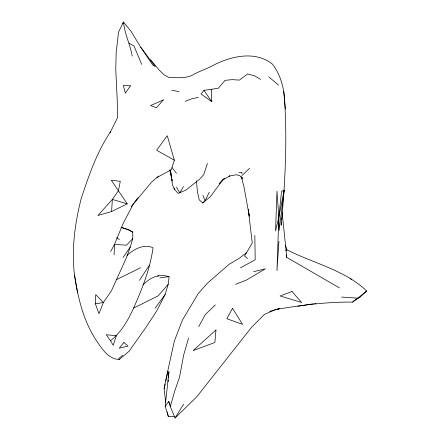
<?xml version="1.0" encoding="UTF-8"?>
<svg xmlns="http://www.w3.org/2000/svg" width="440" height="440" viewBox="0 0 440 440"><rect width="100%" height="100%" fill="white"/><g stroke="black" fill="none" stroke-linecap="round" stroke-linejoin="round"><path stroke-width="0.66" d="M241.918 173.899L241.929 172.387L238.898 172.601M281.292 222.558L281.21 225.203C285.07 183.992 287.27 142.395 284.642 101.046C284.136 87.956 280.55 74.861 272.608 64.284C255.778 50.699 232.397 55.869 214.698 64.559C208.186 68.365 200.904 70.565 194.266 74.118C186.654 78.953 177.375 77.561 168.845 77.457L164.082 74.838L159.451 70.334L150.645 59.835M281.369 219.907L281.43 217.921M114.114 254.898L114.466 244.382L123.321 223.124L133.276 204.089L151.558 182.144L158.582 176.115M95.409 303.848L95.75 294.586L103.4 302.5L98.951 313.726L95.409 303.848L103.4 302.5L111.359 290.95L126.561 257.433L130.257 247.06L132.798 238.568L132.737 232.1L128.964 229.702L121.506 227.469M111.601 211.536L112.354 199.419L118.393 190.779L120.302 181.297L111.353 180.334L127.254 203.858L111.601 211.536L97.889 215.512L112.354 199.419L127.254 203.858M278.954 241.434L276.958 270.633L278.828 217.102L281.562 191.268L284.207 190.201L279.092 230.445L278.828 217.102L276.969 191.174L275.561 231.006L278.828 217.102L284.207 190.201M168.135 381.849L168.295 379.808M168.454 377.773L168.938 371.657L165.181 406.334L168.289 416.389L174.663 416.323M140.767 47.294L155.26 66.611L152.713 64.994L140.767 47.294L130.928 31.125L123.503 22L118.531 32.181L116.16 52.784L115.764 69.471L117.26 100.711L117.453 117.777L110.05 132.759L110.644 131.626C96.8 152.004 88.858 175.621 81.125 198.803C74.888 223.696 71.352 249.491 74.52 275.115C77.99 298.05 83.507 321.277 96.569 340.819C102.108 348.827 108.361 359.304 119.367 359.447L129.129 351.186L146.465 326.629L156.893 310.596L165.187 294.377L168.201 284.323L169.097 276.606C158.521 273.62 150.53 277.338 142.874 284.983M165.632 402.221L164.148 388.619L165.572 380.958L174.306 341.204L182.413 320.078L198.149 293.706L207.433 283.145L229.317 264.16L239.278 258.297L246.813 252.406M164.148 388.619L165.16 384.032M165.88 380.754L167.904 371.58M126.979 255.42C133.76 249.326 143.924 243.452 153.038 247.775C150.117 268.862 142.246 288.756 133.584 308.077C128.095 320.238 121.143 332.393 110.512 340.747L113.174 345.307L116.419 335.698L106.276 334.757L110.512 340.747M275.677 309.502L264.325 314.49L251.565 327.272L196.785 396.77L175.087 418L170.291 406.665L174.806 390.77L179.476 377.443L183.656 355.086L188.556 338.124M156.998 177.485L171.27 169.73L174.361 160.21L167.25 135.746L156.64 150.232L174.361 160.21M207.411 163.35L203.753 174.597L199.793 179.058L186.01 190.053L178.112 193.358L174.493 189.371L172.546 185.152L170.33 169.879M122.832 23.722L123.503 22C124.581 33.847 130.191 44.462 132.242 56.117M196.438 180.823L197.373 191.422L199.172 199.755L202.719 202.994L205.134 200.651L209.314 192.209M110.682 251.543L114.466 244.382L126.495 245.196L132.798 238.568M198.759 326.596L205.343 314.49L215.32 304.948M183.431 186.532L179.801 192.896L176.462 187.006M175.087 418L183.618 404.19M139.502 280.274L149.21 265.485M123.129 257.389L130.257 247.06M165.181 406.334L168.63 401.357L170.016 404.476M155.149 308.236L165.187 294.377M131.071 206.888L138.072 197.637M276.348 309.402C301.593 305.173 326.992 301.791 352.649 302.12L353.43 301.136L359.887 297.341L366.707 291.005C344.877 270.045 313.252 263.252 286.946 249.821L285.406 245.306M211.25 89.314L203.995 90.343L201.02 93.968L211.799 101.734L211.25 89.314L218.273 88.259L225.066 80.344L232.32 79.64L239.382 80.108L247.605 73.97L254.579 75.812L260.618 79.365M168.201 284.323L158.065 295.928L133.584 308.077M242.028 175.478L249.552 168.251M122.716 355.24L118.674 358.6L119.367 359.447M352.649 302.12L366.707 291.005M157.696 276.309L158.741 275.429M285.654 250.888L286.946 249.821M202.719 202.994L210.347 196.691L222.75 179.949L224.78 178.052L219.489 183.431L222.75 179.949L229.95 175.945L229.02 176.149L236.324 174.719L239.905 175.736L242.891 178.959L242.061 177.271M240.51 267.812L255.184 259.727L254.837 235.455M116.419 279.67L140.597 267.718M235.62 284.306L246.648 279.95L265.353 268.824L253.616 271.673M185.103 101.371L191.642 98.813L198.457 97.411M269.555 311.366L279.637 308.605L276.337 309.353M297.792 306.262L313.451 303.798M314.738 303.595L316.019 303.391M159.88 277.865L169.097 276.606M341.594 297.077L358.067 298.177M171.754 90.162L179.003 91.608M350.339 278.856L351.615 279.23M120.995 227.359L127.171 229.372L132.737 232.1M129.052 43.241L133.98 46.002L141.691 64.389M286.154 254.947L286.776 257.416L339.477 287.914M116.644 237.584L119.345 239.668M268.807 76.885L278.504 85.085M247.583 258.478L244.558 255.987L252.269 243.062L248.27 209.451L249.238 215.705M172.145 167.635L176.468 173.327M203.995 90.343L211.799 101.734M202.868 195.388L205.134 200.651M168.63 401.357L170.291 406.665M174.136 188.051L174.493 189.371M241.159 176.396L244.057 187.237L249.31 216.282M169.708 169.862L172.2 180.796M167.294 412L168.289 416.389M170.374 169.956L171.419 176.033M172.002 179.41L172.232 180.763M74.52 275.115L77.555 292.897M282.134 212.718L286.776 257.416M283.75 91.547L285.373 108.966M215.969 329.978L214.88 342.485L193.155 350.581L215.969 329.978M232.529 308.325L226.853 318.72L242.556 324.368L232.529 308.325M130.471 85.833L125.362 93.165L123.349 85.498L130.471 85.833M123.871 342.458L119.257 348.222L128.024 346.082L123.871 342.458M163.367 99.88L156.514 107.74L150.59 105.567L163.367 99.88M292.061 291.495L280.088 295.966L301.62 302.462L292.061 291.495"/></g></svg>
